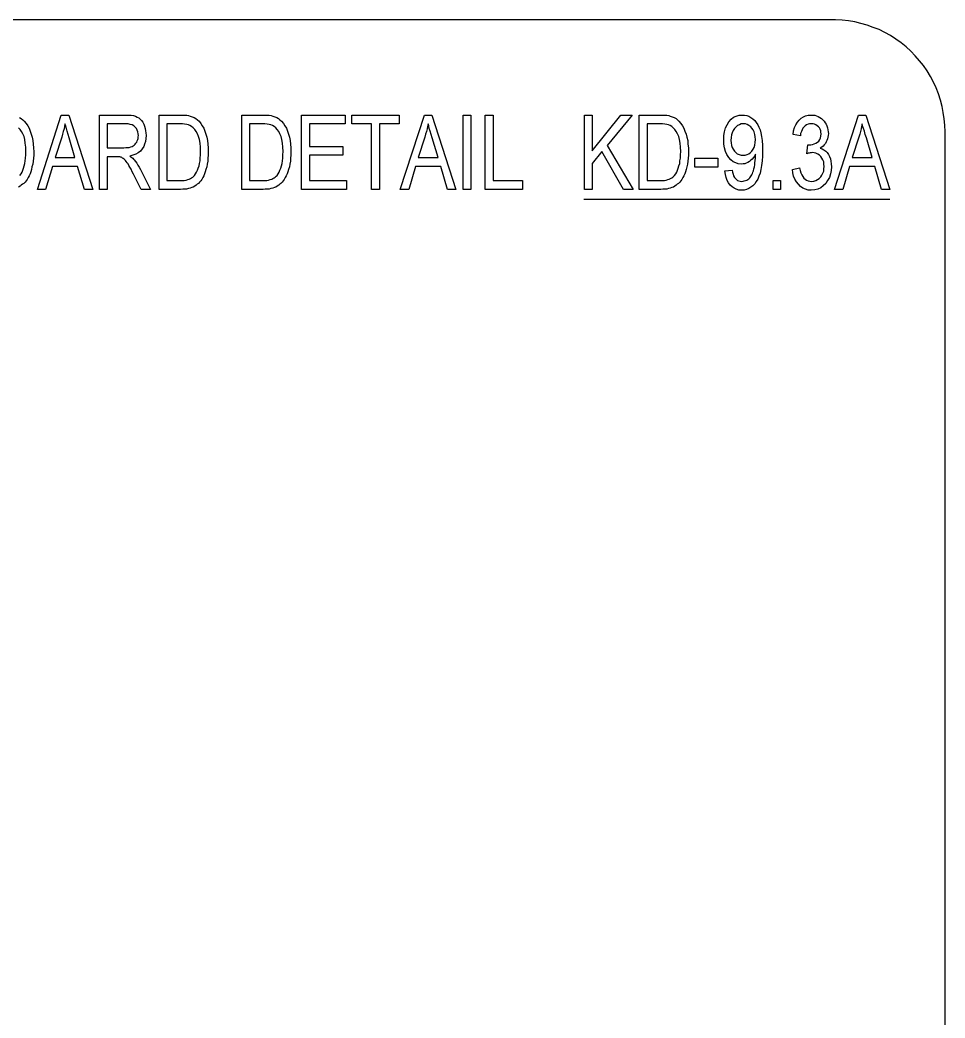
# Model space of a CAD drawing. Header units: metres. Extents: x 13 to 600, y -782 to -15.
# Drawn here: x 376.6 to 600.3, y -256.4 to -15.2 of the extents above; entities that cross this region are included whole.
import ezdxf

# ---------------------------------------------------------------- set-up
doc = ezdxf.new("R2010")
doc.units = ezdxf.units.M

msp = doc.modelspace()

# ---------------------------------------------------------------- linework, layer by layer
for p, q in [((573.3, -15.18), (40.26, -15.18)), ((573.84, -15.18), (573.3, -15.18)), ((575.4, -15.24), (573.84, -15.18)), ((576.96, -15.42), (575.4, -15.24)), ((578.46, -15.66), (576.96, -15.42)), ((579.96, -16.02), (578.46, -15.66)), ((581.46, -16.44), (579.96, -16.02)), ((582.96, -16.98), (581.46, -16.44)), ((584.34, -17.52), (582.96, -16.98)), ((585.78, -18.24), (584.34, -17.52)), ((587.1, -18.96), (585.78, -18.24)), ((588.42, -19.8), (587.1, -18.96)), ((589.68, -20.7), (588.42, -19.8)), ((590.88, -21.66), (589.68, -20.7)), ((592.02, -22.74), (590.88, -21.66)), ((593.1, -23.82), (592.02, -22.74)), ((594.12, -25.02), (593.1, -23.82)), ((595.08, -26.22), (594.12, -25.02)), ((595.98, -27.48), (595.08, -26.22)), ((596.76, -28.86), (595.98, -27.48)), ((597.48, -30.18), (596.76, -28.86)), ((598.14, -31.62), (597.48, -30.18)), ((598.74, -33.06), (598.14, -31.62)), ((599.22, -34.56), (598.74, -33.06)), ((599.58, -36.06), (599.22, -34.56)), ((599.88, -37.56), (599.58, -36.06)), ((380.88, -56.16), (386.64, -38.16)), ((386.64, -38.16), (388.44, -38.16)), ((388.44, -38.16), (394.26, -56.16)), ((395.88, -56.16), (395.88, -38.16)), ((395.88, -38.16), (402.12, -38.16)), ((402.12, -38.16), (402.84, -38.16)), ((402.84, -38.16), (403.5, -38.22)), ((403.5, -38.22), (404.1, -38.28)), ((404.1, -38.28), (404.58, -38.46)), ((404.58, -38.46), (405, -38.64)), ((410.34, -56.16), (410.34, -38.16)), ((410.34, -38.16), (415.26, -38.16)), ((415.26, -38.16), (415.92, -38.16)), ((415.92, -38.16), (416.46, -38.16)), ((416.46, -38.16), (417, -38.22)), ((417, -38.22), (417.42, -38.28)), ((417.42, -38.28), (417.84, -38.4)), ((417.84, -38.4), (418.32, -38.58)), ((418.32, -38.58), (418.74, -38.76)), ((430.26, -56.16), (430.26, -38.16)), ((430.26, -38.16), (435.24, -38.16)), ((435.24, -38.16), (435.84, -38.16)), ((435.84, -38.16), (436.44, -38.16)), ((436.44, -38.16), (436.92, -38.22)), ((436.92, -38.22), (437.4, -38.28)), ((437.4, -38.28), (437.76, -38.4)), ((437.76, -38.4), (438.24, -38.58)), ((438.24, -38.58), (438.72, -38.76)), ((444.72, -56.16), (444.72, -38.16)), ((444.72, -38.16), (455.28, -38.16)), ((455.28, -38.16), (455.28, -40.32)), ((456.9, -40.32), (456.9, -38.16)), ((456.9, -38.16), (468.3, -38.16)), ((468.3, -38.16), (468.3, -40.32)), ((468.6, -56.16), (474.42, -38.16)), ((474.42, -38.16), (476.22, -38.16)), ((476.22, -38.16), (482.04, -56.16)), ((483.78, -56.16), (483.78, -38.16)), ((483.78, -38.16), (485.64, -38.16)), ((485.64, -38.16), (485.64, -56.16)), ((489.12, -56.16), (489.12, -38.16)), ((489.12, -38.16), (491.04, -38.16)), ((491.04, -38.16), (491.04, -54)), ((513.12, -56.16), (513.12, -38.16)), ((513.12, -38.16), (514.98, -38.16)), ((514.98, -38.16), (514.98, -46.8)), ((514.98, -46.8), (521.94, -38.16)), ((524.64, -38.16), (518.58, -45.48)), ((521.94, -38.16), (524.64, -38.16)), ((526.38, -56.16), (526.38, -38.16)), ((526.38, -38.16), (531.36, -38.16)), ((531.36, -38.16), (531.96, -38.16)), ((531.96, -38.16), (532.56, -38.16)), ((532.56, -38.16), (533.04, -38.22)), ((533.04, -38.22), (533.52, -38.28)), ((533.52, -38.28), (533.88, -38.4)), ((533.88, -38.4), (534.36, -38.58)), ((534.36, -38.58), (534.84, -38.76)), ((549.18, -38.7), (549.84, -38.4)), ((549.84, -38.4), (550.56, -38.22)), ((550.56, -38.22), (551.28, -38.16)), ((551.28, -38.16), (551.82, -38.16)), ((551.82, -38.16), (552.36, -38.28)), ((552.36, -38.28), (552.84, -38.46)), ((552.84, -38.46), (553.38, -38.76)), ((565.5, -38.94), (566.04, -38.58)), ((566.04, -38.58), (566.58, -38.34)), ((566.58, -38.34), (567.24, -38.16)), ((567.24, -38.16), (567.9, -38.16)), ((567.9, -38.16), (568.32, -38.16)), ((568.32, -38.16), (568.8, -38.22)), ((568.8, -38.22), (569.22, -38.34)), ((569.22, -38.34), (569.64, -38.52)), ((569.64, -38.52), (570.06, -38.76)), ((573.54, -56.16), (579.36, -38.16)), ((579.36, -38.16), (581.16, -38.16)), ((581.16, -38.16), (586.98, -56.16)), ((600.12, -39.06), (599.88, -37.56)), ((376.56, -38.76), (376.98, -39)), ((376.98, -39), (377.34, -39.3)), ((377.34, -39.3), (377.7, -39.66)), ((377.7, -39.66), (378.12, -40.2)), ((378.12, -40.2), (378.54, -40.74)), ((378.54, -40.74), (378.84, -41.34)), ((387.42, -40.92), (387.3, -41.52)), ((387.54, -40.32), (387.42, -40.92)), ((387.72, -40.8), (387.54, -40.32)), ((387.9, -41.4), (387.72, -40.8)), ((402.24, -40.32), (397.74, -40.32)), ((397.74, -40.32), (397.74, -46.08)), ((402.84, -40.32), (402.24, -40.32)), ((403.32, -40.44), (402.84, -40.32)), ((403.8, -40.56), (403.32, -40.44)), ((404.22, -40.8), (403.8, -40.56)), ((404.52, -41.1), (404.22, -40.8)), ((405, -38.64), (405.36, -38.82)), ((405.36, -38.82), (405.72, -39.12)), ((405.72, -39.12), (406.02, -39.48)), ((406.02, -39.48), (406.32, -39.9)), ((406.32, -39.9), (406.56, -40.38)), ((406.56, -40.38), (406.8, -40.86)), ((406.8, -40.86), (406.92, -41.4)), ((415.26, -40.32), (412.2, -40.32)), ((412.2, -40.32), (412.2, -54)), ((415.92, -40.32), (415.26, -40.32)), ((416.46, -40.38), (415.92, -40.32)), ((417, -40.44), (416.46, -40.38)), ((417.42, -40.5), (417, -40.44)), ((417.72, -40.68), (417.42, -40.5)), ((418.14, -40.92), (417.72, -40.68)), ((418.56, -41.22), (418.14, -40.92)), ((418.74, -38.76), (419.16, -39)), ((419.16, -39), (419.58, -39.3)), ((419.58, -39.3), (419.94, -39.66)), ((419.94, -39.66), (420.36, -40.2)), ((420.36, -40.2), (420.72, -40.74)), ((420.72, -40.74), (421.08, -41.34)), ((435.24, -40.32), (432.18, -40.32)), ((432.18, -40.32), (432.18, -54)), ((435.84, -40.32), (435.24, -40.32)), ((436.44, -40.38), (435.84, -40.32)), ((436.92, -40.44), (436.44, -40.38)), ((437.34, -40.5), (436.92, -40.44)), ((437.7, -40.68), (437.34, -40.5)), ((438.12, -40.92), (437.7, -40.68)), ((438.48, -41.22), (438.12, -40.92)), ((438.72, -38.76), (439.14, -39)), ((439.14, -39), (439.5, -39.3)), ((439.5, -39.3), (439.86, -39.66)), ((439.86, -39.66), (440.34, -40.2)), ((440.34, -40.2), (440.7, -40.74)), ((440.7, -40.74), (441.06, -41.34)), ((455.28, -40.32), (446.64, -40.32)), ((446.64, -40.32), (446.64, -45.72)), ((461.64, -40.32), (456.9, -40.32)), ((461.64, -56.16), (461.64, -40.32)), ((468.3, -40.32), (463.56, -40.32)), ((463.56, -40.32), (463.56, -56.16)), ((475.2, -40.92), (475.08, -41.52)), ((475.32, -40.32), (475.2, -40.92)), ((475.5, -40.8), (475.32, -40.32)), ((475.62, -41.4), (475.5, -40.8)), ((531.3, -40.32), (528.3, -40.32)), ((528.3, -40.32), (528.3, -54)), ((531.96, -40.32), (531.3, -40.32)), ((532.56, -40.38), (531.96, -40.32)), ((533.04, -40.44), (532.56, -40.38)), ((533.46, -40.5), (533.04, -40.44)), ((533.82, -40.68), (533.46, -40.5)), ((534.24, -40.92), (533.82, -40.68)), ((534.6, -41.22), (534.24, -40.92)), ((534.84, -38.76), (535.26, -39)), ((535.26, -39), (535.62, -39.3)), ((535.62, -39.3), (535.98, -39.66)), ((535.98, -39.66), (536.4, -40.2)), ((536.4, -40.2), (536.82, -40.74)), ((536.82, -40.74), (537.12, -41.34)), ((547.26, -41.28), (547.62, -40.5)), ((547.62, -40.5), (548.04, -39.78)), ((548.04, -39.78), (548.58, -39.18)), ((548.58, -39.18), (549.18, -38.7)), ((549.78, -40.98), (549.42, -41.4)), ((550.14, -40.68), (549.78, -40.98)), ((550.62, -40.5), (550.14, -40.68)), ((551.04, -40.32), (550.62, -40.5)), ((551.58, -40.32), (551.04, -40.32)), ((552.06, -40.32), (551.58, -40.32)), ((552.48, -40.44), (552.06, -40.32)), ((552.9, -40.68), (552.48, -40.44)), ((553.32, -40.98), (552.9, -40.68)), ((553.62, -41.34), (553.32, -40.98)), ((553.38, -38.76), (553.8, -39.06)), ((553.8, -39.06), (554.28, -39.48)), ((554.28, -39.48), (554.64, -39.96)), ((554.64, -39.96), (555, -40.5)), ((555, -40.5), (555.3, -41.1)), ((563.94, -41.16), (564.24, -40.5)), ((564.24, -40.5), (564.6, -39.9)), ((564.6, -39.9), (565.02, -39.36)), ((565.02, -39.36), (565.5, -38.94)), ((566.46, -40.74), (566.22, -41.04)), ((566.82, -40.56), (566.46, -40.74)), ((567.18, -40.38), (566.82, -40.56)), ((567.54, -40.32), (567.18, -40.38)), ((567.96, -40.32), (567.54, -40.32)), ((568.38, -40.32), (567.96, -40.32)), ((568.74, -40.38), (568.38, -40.32)), ((569.1, -40.56), (568.74, -40.38)), ((569.4, -40.74), (569.1, -40.56)), ((569.7, -40.98), (569.4, -40.74)), ((569.94, -41.28), (569.7, -40.98)), ((570.06, -38.76), (570.42, -39)), ((570.42, -39), (570.78, -39.3)), ((570.78, -39.3), (571.08, -39.6)), ((571.08, -39.6), (571.32, -40.02)), ((571.32, -40.02), (571.56, -40.38)), ((571.56, -40.38), (571.74, -40.8)), ((571.74, -40.8), (571.92, -41.28)), ((580.14, -40.92), (580.02, -41.52)), ((580.26, -40.32), (580.14, -40.92)), ((580.38, -40.8), (580.26, -40.32)), ((580.56, -41.4), (580.38, -40.8)), ((600.24, -40.62), (600.12, -39.06)), ((600.3, -42.18), (600.24, -40.62)), ((376.68, -41.64), (376.32, -41.22)), ((377.04, -42.12), (376.68, -41.64)), ((377.34, -42.66), (377.04, -42.12)), ((377.64, -43.32), (377.34, -42.66)), ((377.82, -44.1), (377.64, -43.32)), ((378.84, -41.34), (379.14, -42.06)), ((379.14, -42.06), (379.38, -42.78)), ((379.38, -42.78), (379.62, -43.5)), ((386.94, -42.78), (386.76, -43.5)), ((387.12, -42.12), (386.94, -42.78)), ((387.3, -41.52), (387.12, -42.12)), ((388.08, -42.06), (387.9, -41.4)), ((388.32, -42.84), (388.08, -42.06)), ((388.56, -43.68), (388.32, -42.84)), ((404.82, -41.4), (404.52, -41.1)), ((405, -41.82), (404.82, -41.4)), ((405.18, -42.18), (405, -41.82)), ((405.24, -42.66), (405.18, -42.18)), ((405.3, -43.14), (405.24, -42.66)), ((405.24, -43.44), (405.3, -43.14)), ((406.92, -41.4), (407.04, -41.94)), ((407.04, -41.94), (407.1, -42.48)), ((407.1, -42.48), (407.16, -43.08)), ((407.16, -43.08), (407.1, -43.86)), ((418.92, -41.64), (418.56, -41.22)), ((419.22, -42.12), (418.92, -41.64)), ((419.58, -42.66), (419.22, -42.12)), ((419.82, -43.32), (419.58, -42.66)), ((420.06, -44.1), (419.82, -43.32)), ((421.08, -41.34), (421.38, -42.06)), ((421.38, -42.06), (421.62, -42.78)), ((421.62, -42.78), (421.8, -43.5)), ((438.84, -41.64), (438.48, -41.22)), ((439.2, -42.12), (438.84, -41.64)), ((439.5, -42.66), (439.2, -42.12)), ((439.8, -43.32), (439.5, -42.66)), ((439.98, -44.1), (439.8, -43.32)), ((441.06, -41.34), (441.36, -42.06)), ((441.36, -42.06), (441.6, -42.78)), ((441.6, -42.78), (441.78, -43.5)), ((474.72, -42.78), (474.54, -43.5)), ((474.9, -42.12), (474.72, -42.78)), ((475.08, -41.52), (474.9, -42.12)), ((475.86, -42.06), (475.62, -41.4)), ((476.1, -42.84), (475.86, -42.06)), ((476.34, -43.68), (476.1, -42.84)), ((534.96, -41.64), (534.6, -41.22)), ((535.32, -42.12), (534.96, -41.64)), ((535.62, -42.66), (535.32, -42.12)), ((535.92, -43.32), (535.62, -42.66)), ((536.1, -44.1), (535.92, -43.32)), ((537.12, -41.34), (537.42, -42.06)), ((537.42, -42.06), (537.72, -42.78)), ((537.72, -42.78), (537.9, -43.5)), ((546.78, -44.16), (546.84, -43.14)), ((546.84, -43.14), (546.96, -42.18)), ((546.96, -42.18), (547.26, -41.28)), ((548.64, -42.96), (548.58, -43.62)), ((548.82, -42.42), (548.64, -42.96)), ((549.06, -41.88), (548.82, -42.42)), ((549.42, -41.4), (549.06, -41.88)), ((553.92, -41.76), (553.62, -41.34)), ((554.16, -42.24), (553.92, -41.76)), ((554.34, -42.84), (554.16, -42.24)), ((554.4, -43.44), (554.34, -42.84)), ((555.3, -41.1), (555.6, -41.76)), ((555.6, -41.76), (555.78, -42.48)), ((555.78, -42.48), (555.96, -43.38)), ((555.96, -43.38), (556.08, -44.34)), ((563.58, -42.84), (563.7, -41.94)), ((565.32, -43.2), (563.58, -42.84)), ((563.7, -41.94), (563.94, -41.16)), ((565.38, -42.6), (565.32, -43.2)), ((565.56, -42.12), (565.38, -42.6)), ((565.74, -41.7), (565.56, -42.12)), ((565.92, -41.34), (565.74, -41.7)), ((566.22, -41.04), (565.92, -41.34)), ((570.12, -41.58), (569.94, -41.28)), ((570.24, -41.94), (570.12, -41.58)), ((570.18, -43.68), (570.3, -43.26)), ((570.3, -42.3), (570.24, -41.94)), ((570.36, -42.72), (570.3, -42.3)), ((570.3, -43.26), (570.36, -42.72)), ((571.92, -41.28), (571.98, -41.7)), ((571.98, -41.7), (572.04, -42.18)), ((572.04, -43.08), (571.98, -43.5)), ((572.04, -42.18), (572.1, -42.6)), ((572.1, -42.6), (572.04, -43.08)), ((579.66, -42.78), (579.48, -43.5)), ((579.84, -42.12), (579.66, -42.78)), ((580.02, -41.52), (579.84, -42.12)), ((580.8, -42.06), (580.56, -41.4)), ((580.98, -42.84), (580.8, -42.06)), ((581.28, -43.68), (580.98, -42.84)), ((600.3, -754.56), (600.3, -42.18)), ((377.94, -44.94), (377.82, -44.1)), ((378.06, -45.9), (377.94, -44.94)), ((379.62, -43.5), (379.74, -44.34)), ((379.74, -44.34), (379.86, -45.18)), ((379.86, -45.18), (379.92, -46.08)), ((386.76, -43.5), (385.14, -48.42)), ((389.94, -48.42), (388.56, -43.68)), ((403.44, -45.84), (403.8, -45.72)), ((403.8, -45.72), (404.04, -45.6)), ((404.04, -45.6), (404.28, -45.42)), ((404.28, -45.42), (404.52, -45.18)), ((404.52, -45.18), (404.7, -44.94)), ((404.7, -44.94), (404.88, -44.7)), ((404.88, -44.7), (405, -44.4)), ((405, -44.4), (405.12, -44.1)), ((405.12, -44.1), (405.24, -43.8)), ((405.24, -43.8), (405.24, -43.44)), ((406.56, -45.78), (406.2, -46.32)), ((406.8, -45.18), (406.56, -45.78)), ((406.98, -44.52), (406.8, -45.18)), ((407.1, -43.86), (406.98, -44.52)), ((420.18, -44.94), (420.06, -44.1)), ((420.3, -45.9), (420.18, -44.94)), ((421.8, -43.5), (421.98, -44.34)), ((421.98, -44.34), (422.1, -45.18)), ((422.1, -45.18), (422.16, -46.08)), ((440.16, -44.94), (439.98, -44.1)), ((440.22, -45.9), (440.16, -44.94)), ((441.78, -43.5), (441.96, -44.34)), ((441.96, -44.34), (442.08, -45.18)), ((442.08, -45.18), (442.14, -46.08)), ((446.64, -45.72), (454.74, -45.72)), ((454.74, -45.72), (454.74, -47.88)), ((474.54, -43.5), (472.92, -48.42)), ((477.72, -48.42), (476.34, -43.68)), ((518.58, -45.48), (524.94, -56.16)), ((536.28, -44.94), (536.1, -44.1)), ((536.34, -45.9), (536.28, -44.94)), ((537.9, -43.5), (538.08, -44.34)), ((538.08, -44.34), (538.14, -45.18)), ((538.14, -45.18), (538.26, -46.08)), ((546.84, -45.18), (546.78, -44.16)), ((546.96, -46.08), (546.84, -45.18)), ((548.58, -43.62), (548.52, -44.28)), ((548.52, -44.28), (548.58, -44.88)), ((548.58, -44.88), (548.64, -45.48)), ((548.64, -45.48), (548.82, -45.96)), ((554.16, -45.96), (554.34, -45.42)), ((554.34, -45.42), (554.4, -44.76)), ((554.46, -44.1), (554.4, -43.44)), ((554.4, -44.76), (554.46, -44.1)), ((556.08, -44.34), (556.14, -45.48)), ((556.14, -45.48), (556.2, -46.74)), ((566.88, -47.52), (567.12, -45.36)), ((567.12, -45.36), (567.18, -45.36)), ((567.18, -45.36), (567.24, -45.36)), ((567.24, -45.36), (567.3, -45.36)), ((567.3, -45.36), (567.36, -45.36)), ((567.36, -45.36), (567.42, -45.36)), ((567.42, -45.36), (567.84, -45.36)), ((567.84, -45.36), (568.26, -45.24)), ((568.26, -45.24), (568.68, -45.12)), ((568.68, -45.12), (569.1, -44.94)), ((569.1, -44.94), (569.46, -44.7)), ((569.46, -44.7), (569.76, -44.46)), ((569.76, -44.46), (570, -44.1)), ((570, -44.1), (570.18, -43.68)), ((570.84, -45.66), (570.48, -45.9)), ((571.08, -45.36), (570.84, -45.66)), ((571.38, -45), (571.08, -45.36)), ((571.56, -44.64), (571.38, -45)), ((571.74, -44.28), (571.56, -44.64)), ((571.92, -43.92), (571.74, -44.28)), ((571.98, -43.5), (571.92, -43.92)), ((579.48, -43.5), (577.86, -48.42)), ((582.66, -48.42), (581.28, -43.68)), ((378, -48.54), (378.06, -47.76)), ((378.06, -46.98), (378.06, -45.9)), ((378.06, -47.76), (378.06, -46.98)), ((379.92, -46.08), (379.98, -47.04)), ((379.98, -47.82), (379.92, -48.6)), ((379.98, -47.04), (379.98, -47.82)), ((397.74, -46.08), (401.76, -46.08)), ((401.76, -46.08), (402.24, -46.02)), ((402.24, -46.02), (402.72, -46.02)), ((402.72, -46.02), (403.08, -45.96)), ((403.08, -45.96), (403.44, -45.84)), ((403.98, -47.88), (403.2, -48.06)), ((403.2, -48.06), (403.44, -48.24)), ((404.64, -47.58), (403.98, -47.88)), ((405.24, -47.28), (404.64, -47.58)), ((405.78, -46.86), (405.24, -47.28)), ((406.2, -46.32), (405.78, -46.86)), ((420.24, -48.54), (420.3, -47.76)), ((420.3, -46.98), (420.3, -45.9)), ((420.3, -47.76), (420.3, -46.98)), ((422.16, -47.82), (422.1, -48.6)), ((422.16, -46.08), (422.16, -47.04)), ((422.16, -47.04), (422.16, -47.82)), ((440.28, -46.98), (440.22, -45.9)), ((440.22, -47.76), (440.28, -46.98)), ((440.22, -48.54), (440.22, -47.76)), ((442.14, -47.82), (442.08, -48.6)), ((442.14, -46.08), (442.14, -47.04)), ((442.14, -47.04), (442.14, -47.82)), ((454.74, -47.88), (446.64, -47.88)), ((446.64, -47.88), (446.64, -54)), ((517.32, -46.98), (514.98, -49.86)), ((522.6, -56.16), (517.32, -46.98)), ((536.4, -46.98), (536.34, -45.9)), ((536.34, -47.76), (536.4, -46.98)), ((536.34, -48.54), (536.34, -47.76)), ((538.26, -47.82), (538.2, -48.6)), ((538.26, -46.08), (538.26, -47.04)), ((538.26, -47.04), (538.26, -47.82)), ((547.2, -46.98), (546.96, -46.08)), ((547.56, -47.7), (547.2, -46.98)), ((548.04, -48.42), (547.56, -47.7)), ((548.82, -45.96), (549.06, -46.44)), ((549.06, -46.44), (549.36, -46.86)), ((549.36, -46.86), (549.72, -47.22)), ((549.72, -47.22), (550.08, -47.52)), ((550.08, -47.52), (550.5, -47.7)), ((550.5, -47.7), (550.98, -47.82)), ((550.98, -47.82), (551.52, -47.88)), ((551.52, -47.88), (552, -47.82)), ((552, -47.82), (552.48, -47.7)), ((552.48, -47.7), (552.9, -47.52)), ((552.9, -47.52), (553.26, -47.22)), ((553.26, -47.22), (553.62, -46.86)), ((553.62, -46.86), (553.92, -46.44)), ((553.92, -46.44), (554.16, -45.96)), ((554.22, -48.06), (553.98, -48.42)), ((554.46, -47.64), (554.22, -48.06)), ((554.46, -47.76), (554.46, -47.64)), ((554.46, -47.82), (554.46, -47.76)), ((554.46, -47.94), (554.46, -47.82)), ((554.46, -48), (554.46, -47.94)), ((554.46, -48.06), (554.46, -48)), ((554.46, -48.6), (554.46, -48.06)), ((556.14, -48.06), (556.08, -49.26)), ((556.2, -46.74), (556.14, -48.06)), ((567.18, -47.4), (566.88, -47.52)), ((567.48, -47.34), (567.18, -47.4)), ((567.72, -47.28), (567.48, -47.34)), ((567.96, -47.28), (567.72, -47.28)), ((568.2, -47.22), (567.96, -47.28)), ((568.68, -47.28), (568.2, -47.22)), ((569.1, -47.4), (568.68, -47.28)), ((569.52, -47.58), (569.1, -47.4)), ((569.94, -47.88), (569.52, -47.58)), ((570.24, -48.18), (569.94, -47.88)), ((570.48, -45.9), (570.12, -46.14)), ((570.12, -46.14), (570.6, -46.32)), ((570.54, -48.6), (570.24, -48.18)), ((570.6, -46.32), (571.02, -46.56)), ((571.02, -46.56), (571.44, -46.86)), ((571.44, -46.86), (571.8, -47.22)), ((571.8, -47.22), (572.1, -47.7)), ((572.1, -47.7), (572.34, -48.18)), ((572.34, -48.18), (572.58, -48.72)), ((377.52, -51), (377.7, -50.46)), ((377.7, -50.46), (377.82, -49.86)), ((377.82, -49.86), (377.94, -49.2)), ((377.94, -49.2), (378, -48.54)), ((379.56, -50.64), (379.44, -51.3)), ((379.74, -50.04), (379.56, -50.64)), ((379.86, -49.32), (379.74, -50.04)), ((379.92, -48.6), (379.86, -49.32)), ((384.54, -50.58), (382.86, -56.16)), ((390.6, -50.58), (384.54, -50.58)), ((385.14, -48.42), (389.94, -48.42)), ((392.28, -56.16), (390.6, -50.58)), ((399.9, -48.24), (397.74, -48.24)), ((397.74, -48.24), (397.74, -56.16)), ((400.2, -48.24), (399.9, -48.24)), ((400.44, -48.24), (400.2, -48.24)), ((400.62, -48.24), (400.44, -48.24)), ((400.8, -48.24), (400.62, -48.24)), ((400.98, -48.3), (400.8, -48.24)), ((401.1, -48.36), (400.98, -48.3)), ((401.28, -48.42), (401.1, -48.36)), ((401.46, -48.54), (401.28, -48.42)), ((401.64, -48.66), (401.46, -48.54)), ((401.82, -48.78), (401.64, -48.66)), ((402, -48.96), (401.82, -48.78)), ((402.18, -49.14), (402, -48.96)), ((402.36, -49.38), (402.18, -49.14)), ((402.54, -49.68), (402.36, -49.38)), ((402.78, -49.98), (402.54, -49.68)), ((402.96, -50.34), (402.78, -49.98)), ((403.2, -50.76), (402.96, -50.34)), ((403.44, -48.24), (403.68, -48.42)), ((403.68, -48.42), (403.92, -48.6)), ((403.92, -48.6), (404.1, -48.78)), ((404.1, -48.78), (404.28, -48.96)), ((404.28, -48.96), (404.58, -49.38)), ((404.58, -49.38), (404.88, -49.8)), ((404.88, -49.8), (405.18, -50.28)), ((405.18, -50.28), (405.48, -50.76)), ((419.76, -51), (419.94, -50.46)), ((419.94, -50.46), (420.06, -49.86)), ((420.06, -49.86), (420.18, -49.2)), ((420.18, -49.2), (420.24, -48.54)), ((421.8, -50.64), (421.62, -51.3)), ((421.92, -50.04), (421.8, -50.64)), ((422.04, -49.32), (421.92, -50.04)), ((422.1, -48.6), (422.04, -49.32)), ((439.74, -51), (439.86, -50.46)), ((439.86, -50.46), (440.04, -49.86)), ((440.04, -49.86), (440.1, -49.2)), ((440.1, -49.2), (440.22, -48.54)), ((441.78, -50.64), (441.6, -51.3)), ((441.9, -50.04), (441.78, -50.64)), ((442.02, -49.32), (441.9, -50.04)), ((442.08, -48.6), (442.02, -49.32)), ((472.26, -50.58), (470.64, -56.16)), ((478.38, -50.58), (472.26, -50.58)), ((472.92, -48.42), (477.72, -48.42)), ((480, -56.16), (478.38, -50.58)), ((514.98, -49.86), (514.98, -56.16)), ((535.8, -51), (535.98, -50.46)), ((535.98, -50.46), (536.16, -49.86)), ((536.16, -49.86), (536.22, -49.2)), ((536.22, -49.2), (536.34, -48.54)), ((537.9, -50.64), (537.72, -51.3)), ((538.02, -50.04), (537.9, -50.64)), ((538.14, -49.32), (538.02, -50.04)), ((538.2, -48.6), (538.14, -49.32)), ((539.82, -50.76), (539.82, -48.6)), ((539.82, -48.6), (545.34, -48.6)), ((545.34, -48.6), (545.34, -50.76)), ((548.52, -48.96), (548.04, -48.42)), ((549.06, -49.44), (548.52, -48.96)), ((549.72, -49.74), (549.06, -49.44)), ((550.32, -49.92), (549.72, -49.74)), ((551.04, -50.04), (550.32, -49.92)), ((551.46, -49.98), (551.04, -50.04)), ((551.88, -49.92), (551.46, -49.98)), ((552.24, -49.8), (551.88, -49.92)), ((552.66, -49.62), (552.24, -49.8)), ((553.02, -49.38), (552.66, -49.62)), ((553.38, -49.08), (553.02, -49.38)), ((553.68, -48.78), (553.38, -49.08)), ((553.98, -48.42), (553.68, -48.78)), ((554.22, -50.7), (554.28, -50.16)), ((554.28, -50.16), (554.34, -49.68)), ((554.34, -49.68), (554.4, -49.14)), ((554.4, -49.14), (554.46, -48.6)), ((555.96, -50.34), (555.78, -51.3)), ((556.08, -49.26), (555.96, -50.34)), ((570.78, -49.02), (570.54, -48.6)), ((570.96, -49.5), (570.78, -49.02)), ((571.02, -50.04), (570.96, -49.5)), ((571.08, -50.58), (571.02, -50.04)), ((571.02, -51.18), (571.08, -50.58)), ((572.58, -48.72), (572.7, -49.32)), ((572.7, -49.32), (572.76, -49.92)), ((572.76, -49.92), (572.82, -50.64)), ((572.82, -50.64), (572.76, -51.54)), ((577.2, -50.58), (575.58, -56.16)), ((583.32, -50.58), (577.2, -50.58)), ((577.86, -48.42), (582.66, -48.42)), ((584.94, -56.16), (583.32, -50.58)), ((376.62, -52.74), (376.92, -52.38)), ((376.92, -52.38), (377.16, -51.96)), ((377.16, -51.96), (377.34, -51.48)), ((377.34, -51.48), (377.52, -51)), ((378.84, -52.86), (378.6, -53.28)), ((379.08, -52.38), (378.84, -52.86)), ((379.26, -51.84), (379.08, -52.38)), ((379.44, -51.3), (379.26, -51.84)), ((403.5, -51.24), (403.2, -50.76)), ((403.8, -51.84), (403.5, -51.24)), ((404.1, -52.44), (403.8, -51.84)), ((405.96, -56.16), (404.1, -52.44)), ((405.48, -50.76), (405.78, -51.3)), ((405.78, -51.3), (408.18, -56.16)), ((418.44, -53.16), (418.68, -52.92)), ((418.68, -52.92), (418.86, -52.74)), ((418.86, -52.74), (419.1, -52.38)), ((419.1, -52.38), (419.34, -51.96)), ((419.34, -51.96), (419.58, -51.48)), ((419.58, -51.48), (419.76, -51)), ((421.08, -52.86), (420.84, -53.28)), ((421.26, -52.38), (421.08, -52.86)), ((421.44, -51.84), (421.26, -52.38)), ((421.62, -51.3), (421.44, -51.84)), ((438.36, -53.16), (438.6, -52.92)), ((438.6, -52.92), (438.84, -52.74)), ((438.84, -52.74), (439.08, -52.38)), ((439.08, -52.38), (439.32, -51.96)), ((439.32, -51.96), (439.5, -51.48)), ((439.5, -51.48), (439.74, -51)), ((441, -52.86), (440.76, -53.28)), ((441.24, -52.38), (441, -52.86)), ((441.42, -51.84), (441.24, -52.38)), ((441.6, -51.3), (441.42, -51.84)), ((534.48, -53.16), (534.72, -52.92)), ((534.72, -52.92), (534.9, -52.74)), ((534.9, -52.74), (535.2, -52.38)), ((535.2, -52.38), (535.44, -51.96)), ((535.44, -51.96), (535.62, -51.48)), ((535.62, -51.48), (535.8, -51)), ((537.12, -52.86), (536.88, -53.28)), ((537.36, -52.38), (537.12, -52.86)), ((537.54, -51.84), (537.36, -52.38)), ((537.72, -51.3), (537.54, -51.84)), ((545.34, -50.76), (539.82, -50.76)), ((547.08, -51.66), (548.82, -51.48)), ((547.2, -52.5), (547.08, -51.66)), ((547.38, -53.28), (547.2, -52.5)), ((548.82, -51.48), (548.88, -51.96)), ((548.88, -51.96), (549.06, -52.44)), ((549.06, -52.44), (549.18, -52.86)), ((549.18, -52.86), (549.42, -53.22)), ((553.26, -53.1), (553.44, -52.86)), ((553.44, -52.86), (553.56, -52.62)), ((553.56, -52.62), (553.74, -52.32)), ((553.74, -52.32), (553.86, -51.96)), ((553.86, -51.96), (553.98, -51.6)), ((553.98, -51.6), (554.1, -51.18)), ((554.1, -51.18), (554.22, -50.7)), ((555.3, -52.92), (555, -53.64)), ((555.6, -52.2), (555.3, -52.92)), ((555.78, -51.3), (555.6, -52.2)), ((563.4, -51.3), (565.14, -50.94)), ((563.52, -52.14), (563.4, -51.3)), ((563.7, -52.92), (563.52, -52.14)), ((564, -53.64), (563.7, -52.92)), ((565.14, -50.94), (565.26, -51.54)), ((565.26, -51.54), (565.44, -52.14)), ((565.44, -52.14), (565.68, -52.62)), ((565.68, -52.62), (565.92, -53.04)), ((565.92, -53.04), (566.16, -53.4)), ((570.24, -53.1), (570.54, -52.68)), ((570.54, -52.68), (570.78, -52.2)), ((570.78, -52.2), (570.96, -51.72)), ((570.96, -51.72), (571.02, -51.18)), ((572.58, -52.38), (572.34, -53.22)), ((572.76, -51.54), (572.58, -52.38)), ((376.68, -55.38), (376.32, -55.56)), ((376.98, -55.14), (376.68, -55.38)), ((377.28, -54.9), (376.98, -55.14)), ((377.58, -54.66), (377.28, -54.9)), ((377.88, -54.36), (377.58, -54.66)), ((378.12, -54.06), (377.88, -54.36)), ((378.36, -53.7), (378.12, -54.06)), ((378.6, -53.28), (378.36, -53.7)), ((412.2, -54), (415.32, -54)), ((415.32, -54), (415.86, -53.94)), ((415.86, -53.94), (416.34, -53.94)), ((416.34, -53.94), (416.82, -53.88)), ((416.82, -53.88), (417.24, -53.76)), ((417.24, -53.76), (417.54, -53.64)), ((417.54, -53.64), (417.9, -53.52)), ((417.9, -53.52), (418.14, -53.34)), ((418.14, -53.34), (418.44, -53.16)), ((418.92, -55.38), (418.56, -55.56)), ((419.22, -55.14), (418.92, -55.38)), ((419.52, -54.9), (419.22, -55.14)), ((419.82, -54.66), (419.52, -54.9)), ((420.06, -54.36), (419.82, -54.66)), ((420.36, -54.06), (420.06, -54.36)), ((420.6, -53.7), (420.36, -54.06)), ((420.84, -53.28), (420.6, -53.7)), ((432.18, -54), (435.24, -54)), ((435.24, -54), (435.84, -53.94)), ((435.84, -53.94), (436.32, -53.94)), ((436.32, -53.94), (436.74, -53.88)), ((436.74, -53.88), (437.16, -53.76)), ((437.16, -53.76), (437.52, -53.64)), ((437.52, -53.64), (437.82, -53.52)), ((437.82, -53.52), (438.12, -53.34)), ((438.12, -53.34), (438.36, -53.16)), ((438.84, -55.38), (438.54, -55.56)), ((439.2, -55.14), (438.84, -55.38)), ((439.5, -54.9), (439.2, -55.14)), ((439.74, -54.66), (439.5, -54.9)), ((440.04, -54.36), (439.74, -54.66)), ((440.28, -54.06), (440.04, -54.36)), ((440.52, -53.7), (440.28, -54.06)), ((440.76, -53.28), (440.52, -53.7)), ((446.64, -54), (455.58, -54)), ((455.58, -54), (455.58, -56.16)), ((491.04, -54), (498.12, -54)), ((498.12, -54), (498.12, -56.16)), ((528.3, -54), (531.36, -54)), ((531.36, -54), (531.9, -53.94)), ((531.9, -53.94), (532.44, -53.94)), ((532.44, -53.94), (532.86, -53.88)), ((532.86, -53.88), (533.28, -53.76)), ((533.28, -53.76), (533.64, -53.64)), ((533.64, -53.64), (533.94, -53.52)), ((533.94, -53.52), (534.24, -53.34)), ((534.24, -53.34), (534.48, -53.16)), ((534.96, -55.38), (534.66, -55.56)), ((535.32, -55.14), (534.96, -55.38)), ((535.56, -54.9), (535.32, -55.14)), ((535.86, -54.66), (535.56, -54.9)), ((536.16, -54.36), (535.86, -54.66)), ((536.4, -54.06), (536.16, -54.36)), ((536.64, -53.7), (536.4, -54.06)), ((536.88, -53.28), (536.64, -53.7)), ((547.62, -53.94), (547.38, -53.28)), ((547.98, -54.54), (547.62, -53.94)), ((548.34, -55.08), (547.98, -54.54)), ((548.82, -55.5), (548.34, -55.08)), ((549.42, -53.22), (549.6, -53.52)), ((549.6, -53.52), (549.9, -53.76)), ((549.9, -53.76), (550.14, -53.94)), ((550.14, -53.94), (550.44, -54.06)), ((550.44, -54.06), (550.8, -54.12)), ((550.8, -54.12), (551.16, -54.18)), ((551.16, -54.18), (551.46, -54.12)), ((551.46, -54.12), (551.76, -54.06)), ((551.76, -54.06), (552.06, -54)), ((552.06, -54), (552.36, -53.88)), ((552.36, -53.88), (552.6, -53.76)), ((552.6, -53.76), (552.84, -53.58)), ((552.84, -53.58), (553.08, -53.34)), ((553.08, -53.34), (553.26, -53.1)), ((553.8, -55.26), (553.32, -55.62)), ((554.28, -54.78), (553.8, -55.26)), ((554.64, -54.24), (554.28, -54.78)), ((555, -53.64), (554.64, -54.24)), ((558.78, -56.16), (558.78, -54)), ((558.78, -54), (560.52, -54)), ((560.52, -54), (560.52, -56.16)), ((564.36, -54.3), (564, -53.64)), ((564.84, -54.9), (564.36, -54.3)), ((565.38, -55.44), (564.84, -54.9)), ((565.92, -55.8), (565.38, -55.44)), ((566.16, -53.4), (566.46, -53.64)), ((566.46, -53.64), (566.82, -53.88)), ((566.82, -53.88), (567.18, -54.06)), ((567.18, -54.06), (567.6, -54.12)), ((567.6, -54.12), (568.02, -54.18)), ((568.02, -54.18), (568.56, -54.12)), ((568.56, -54.12), (569.04, -54)), ((569.04, -54), (569.46, -53.76)), ((569.46, -53.76), (569.88, -53.52)), ((569.88, -53.52), (570.24, -53.1)), ((570.84, -55.26), (570.24, -55.74)), ((571.44, -54.66), (570.84, -55.26)), ((571.92, -53.94), (571.44, -54.66)), ((572.34, -53.22), (571.92, -53.94)), ((382.86, -56.16), (380.88, -56.16)), ((394.26, -56.16), (392.28, -56.16)), ((397.74, -56.16), (395.88, -56.16)), ((408.18, -56.16), (405.96, -56.16)), ((415.5, -56.16), (410.34, -56.16)), ((416.04, -56.1), (415.5, -56.16)), ((416.52, -56.1), (416.04, -56.1)), ((416.94, -56.04), (416.52, -56.1)), ((417.42, -55.92), (416.94, -56.04)), ((417.84, -55.8), (417.42, -55.92)), ((418.2, -55.68), (417.84, -55.8)), ((418.56, -55.56), (418.2, -55.68)), ((435.48, -56.16), (430.26, -56.16)), ((435.96, -56.1), (435.48, -56.16)), ((436.44, -56.1), (435.96, -56.1)), ((436.92, -56.04), (436.44, -56.1)), ((437.34, -55.92), (436.92, -56.04)), ((437.76, -55.8), (437.34, -55.92)), ((438.18, -55.68), (437.76, -55.8)), ((438.54, -55.56), (438.18, -55.68)), ((455.58, -56.16), (444.72, -56.16)), ((463.56, -56.16), (461.64, -56.16)), ((470.64, -56.16), (468.6, -56.16)), ((482.04, -56.16), (480, -56.16)), ((485.64, -56.16), (483.78, -56.16)), ((498.12, -56.16), (489.12, -56.16)), ((514.98, -56.16), (513.12, -56.16)), ((524.94, -56.16), (522.6, -56.16)), ((531.6, -56.16), (526.38, -56.16)), ((532.08, -56.1), (531.6, -56.16)), ((532.56, -56.1), (532.08, -56.1)), ((533.04, -56.04), (532.56, -56.1)), ((533.46, -55.92), (533.04, -56.04)), ((533.88, -55.8), (533.46, -55.92)), ((534.24, -55.68), (533.88, -55.8)), ((534.66, -55.56), (534.24, -55.68)), ((549.3, -55.86), (548.82, -55.5)), ((549.84, -56.1), (549.3, -55.86)), ((550.44, -56.28), (549.84, -56.1)), ((551.1, -56.34), (550.44, -56.28)), ((551.7, -56.28), (551.1, -56.34)), ((552.3, -56.16), (551.7, -56.28)), ((552.84, -55.92), (552.3, -56.16)), ((553.32, -55.62), (552.84, -55.92)), ((560.52, -56.16), (558.78, -56.16)), ((566.58, -56.1), (565.92, -55.8)), ((567.24, -56.28), (566.58, -56.1)), ((567.96, -56.34), (567.24, -56.28)), ((568.8, -56.22), (567.96, -56.34)), ((569.52, -56.04), (568.8, -56.22)), ((570.24, -55.74), (569.52, -56.04)), ((575.58, -56.16), (573.54, -56.16)), ((586.98, -56.16), (584.94, -56.16)), ((512.94, -58.5), (586.98, -58.5))]:
    msp.add_line(p, q)

doc.saveas('drawing.dxf')
